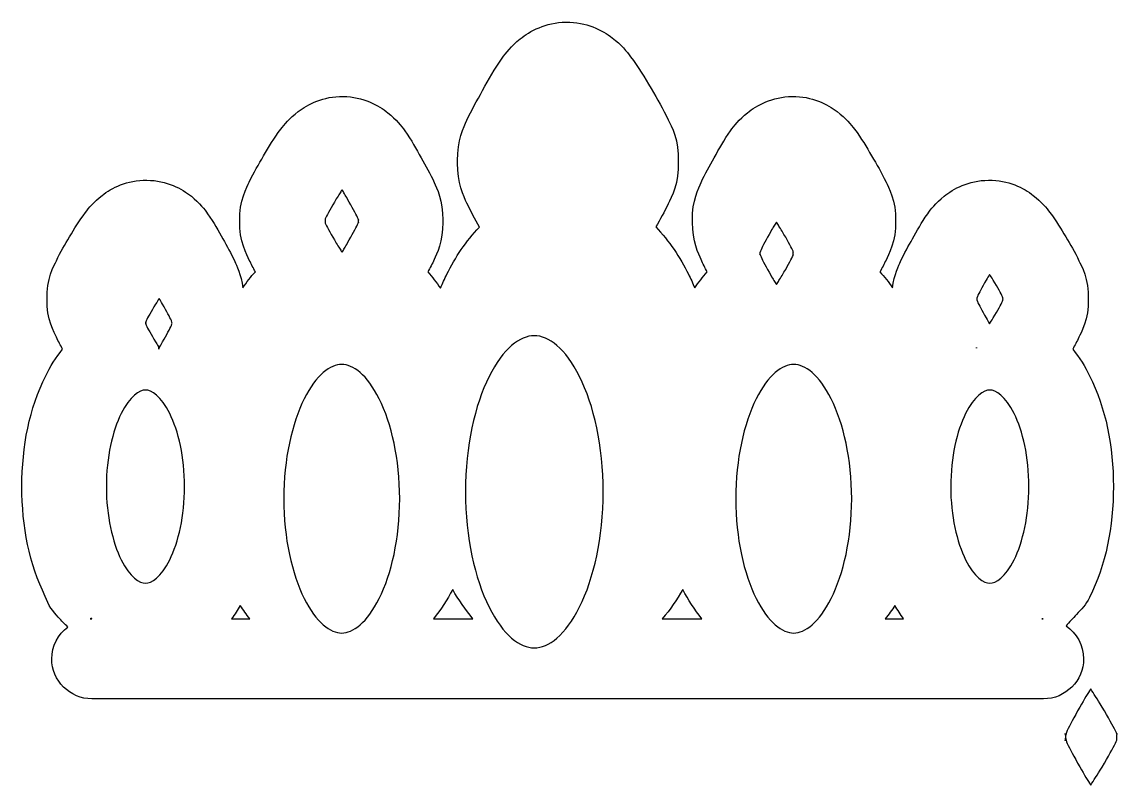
# Model space of a CAD drawing. Header units: centimetres. Extents: x -4.1 to 9, y -3.3 to 9.7.
# Drawn here: x 2.024 to 6.826, y 2.908 to 6.254 of the extents above; entities that cross this region are included whole.
import ezdxf

# ---------------------------------------------------------------- set-up
doc = ezdxf.new("R2010")
doc.units = ezdxf.units.CM
doc.header["$MEASUREMENT"] = 0
doc.layers.add('Layer 1', color=7, linetype='Continuous')

msp = doc.modelspace()

# ---------------------------------------------------------------- linework, layer by layer
at = {"layer": 'Layer 1', "color": 11}
for points, knots in [([(4.40936, 6.2528), (4.32012, 6.2517), (4.25131, 6.21379), (4.20845, 6.17934), (4.20845, 6.17934), (4.16973, 6.14822), (4.14563, 6.11661), (4.12966, 6.09453), (4.12966, 6.09453), (4.09542, 6.04717), (4.07229, 6.00374), (4.04392, 5.95318), (4.04392, 5.95318), (4.01837, 5.90765), (3.99553, 5.86803), (3.97487, 5.82249), (3.97487, 5.82249), (3.9622, 5.79458), (3.93138, 5.73215), (3.93432, 5.64661), (3.93432, 5.64661), (3.93432, 5.64661), (3.93409, 5.64661), (3.93409, 5.64661), (3.93409, 5.64661), (3.93395, 5.64461), (3.93442, 5.64302), (3.93432, 5.64105), (3.93432, 5.64105), (3.93443, 5.639), (3.93394, 5.63734), (3.93409, 5.63526), (3.93409, 5.63526), (3.93409, 5.63526), (3.93432, 5.63526), (3.93432, 5.63526), (3.93432, 5.63526), (3.93152, 5.54994), (3.9623, 5.48751), (3.9751, 5.45938), (3.9751, 5.45938), (3.99184, 5.4226), (4.01031, 5.38946), (4.03002, 5.35441), (4.03002, 5.35441), (3.9712, 5.29252), (3.92387, 5.2213), (3.88728, 5.14817), (3.88728, 5.14817), (3.8772, 5.12802), (3.86794, 5.10748), (3.85924, 5.08653), (3.85924, 5.08653), (3.84169, 5.11195), (3.82306, 5.13583), (3.80339, 5.15813), (3.80339, 5.15813), (3.81285, 5.17586), (3.82297, 5.19289), (3.83189, 5.21259), (3.83189, 5.21259), (3.84165, 5.23413), (3.87147, 5.29368), (3.8692, 5.37503), (3.8692, 5.37503), (3.8692, 5.37503), (3.86966, 5.37503), (3.86966, 5.37503), (3.86966, 5.37503), (3.8698, 5.37703), (3.86933, 5.37862), (3.86943, 5.38059), (3.86943, 5.38059), (3.86934, 5.38248), (3.86979, 5.384), (3.86966, 5.38592), (3.86966, 5.38592), (3.86966, 5.38592), (3.8692, 5.38592), (3.8692, 5.38592), (3.8692, 5.38592), (3.87174, 5.46784), (3.8417, 5.52788), (3.83189, 5.54952), (3.83189, 5.54952), (3.81395, 5.5891), (3.79511, 5.62198), (3.77466, 5.65842), (3.77466, 5.65842), (3.75219, 5.69847), (3.73309, 5.73493), (3.7026, 5.77706), (3.7026, 5.77706), (3.68804, 5.79717), (3.66511, 5.82634), (3.62868, 5.85562), (3.62868, 5.85562), (3.58762, 5.8886), (3.52056, 5.92614), (3.43263, 5.92722), (3.43263, 5.92722), (3.34531, 5.92829), (3.27755, 5.89322), (3.2352, 5.86095), (3.2352, 5.86095), (3.19732, 5.83208), (3.17376, 5.80237), (3.15943, 5.78355), (3.15943, 5.78355), (3.12832, 5.7427), (3.10763, 5.70675), (3.08389, 5.66676), (3.08389, 5.66676), (3.06132, 5.62875), (3.04086, 5.59504), (3.02086, 5.55206), (3.02086, 5.55206), (3.01164, 5.53224), (2.97473, 5.46752), (2.98008, 5.38105), (2.98008, 5.38105), (2.97492, 5.29483), (3.01145, 5.22997), (3.02086, 5.2098), (3.02086, 5.2098), (3.0295, 5.1913), (3.03849, 5.17467), (3.04751, 5.15859), (3.04751, 5.15859), (3.02736, 5.13609), (3.00908, 5.11251), (2.99213, 5.08815), (2.99213, 5.08815), (2.98541, 5.14602), (2.96434, 5.1877), (2.95737, 5.20309), (2.95737, 5.20309), (2.94043, 5.24049), (2.92315, 5.27044), (2.90477, 5.3032), (2.90477, 5.3032), (2.88465, 5.33906), (2.86704, 5.37269), (2.83826, 5.41258), (2.83826, 5.41258), (2.82541, 5.43039), (2.8033, 5.45997), (2.76689, 5.48928), (2.76689, 5.48928), (2.72578, 5.52237), (2.65929, 5.55889), (2.57224, 5.55996), (2.57224, 5.55996), (2.48455, 5.56104), (2.41715, 5.52527), (2.37574, 5.49345), (2.37574, 5.49345), (2.33932, 5.46547), (2.31651, 5.43731), (2.30251, 5.41883), (2.30251, 5.41883), (2.27301, 5.3799), (2.2541, 5.34662), (2.23299, 5.31108), (2.23299, 5.31108), (2.21296, 5.27735), (2.19404, 5.24691), (2.17506, 5.20657), (2.17506, 5.20657), (2.16705, 5.18954), (2.12926, 5.12411), (2.13474, 5.03764), (2.13474, 5.03764), (2.13027, 4.95269), (2.16713, 4.88882), (2.17506, 4.87196), (2.17506, 4.87196), (2.18412, 4.8527), (2.19325, 4.8357), (2.2024, 4.81959), (2.2024, 4.81959), (2.17286, 4.78192), (2.14805, 4.74225), (2.12825, 4.70257), (2.12825, 4.70257), (2.05703, 4.55982), (2.02397, 4.39424), (2.02397, 4.21687), (2.02397, 4.21687), (2.02397, 4.04119), (2.05656, 3.87716), (2.12639, 3.73534), (2.12639, 3.73534), (2.13906, 3.69608), (2.16129, 3.66931), (2.18339, 3.64427), (2.18339, 3.64427), (2.19798, 3.62774), (2.21135, 3.61513), (2.22556, 3.60117), (2.22556, 3.60117), (2.18316, 3.56889), (2.15489, 3.5184), (2.15489, 3.46188), (2.15489, 3.46188), (2.15489, 3.36604), (2.2347, 3.28623), (2.33054, 3.28623), (2.33054, 3.28623), (2.33054, 3.28623), (6.50324, 3.28623), (6.50324, 3.28623), (6.50324, 3.28623), (6.59908, 3.28623), (6.67889, 3.36604), (6.67889, 3.46188), (6.67889, 3.46188), (6.67889, 3.52125), (6.64802, 3.57437), (6.60196, 3.60625), (6.60196, 3.60625), (6.6169, 3.62264), (6.63207, 3.63902), (6.64738, 3.65584), (6.64738, 3.65584), (6.66948, 3.68013), (6.68789, 3.69688), (6.70508, 3.73069), (6.70508, 3.73069), (6.70515, 3.73082), (6.70524, 3.73099), (6.7053, 3.73114), (6.7053, 3.73114), (6.77653, 3.87389), (6.80958, 4.03947), (6.80958, 4.21684), (6.80958, 4.21684), (6.80958, 4.39421), (6.77653, 4.55979), (6.7053, 4.70254), (6.7053, 4.70254), (6.68556, 4.7421), (6.66088, 4.78185), (6.63138, 4.81956), (6.63138, 4.81956), (6.64053, 4.83567), (6.64967, 4.85267), (6.65872, 4.87193), (6.65872, 4.87193), (6.6668, 4.88912), (6.70327, 4.95287), (6.69881, 5.03761), (6.69881, 5.03761), (6.70429, 5.1239), (6.66689, 5.18918), (6.65872, 5.20654), (6.65872, 5.20654), (6.63962, 5.24713), (6.62045, 5.27755), (6.60056, 5.31105), (6.60056, 5.31105), (6.57958, 5.34638), (6.56091, 5.37969), (6.53127, 5.4188), (6.53127, 5.4188), (6.51728, 5.43727), (6.49447, 5.46543), (6.45804, 5.49342), (6.45804, 5.49342), (6.41662, 5.52524), (6.34922, 5.561), (6.26154, 5.55993), (6.26154, 5.55993), (6.17448, 5.55886), (6.108, 5.52235), (6.06689, 5.48925), (6.06689, 5.48925), (6.03064, 5.46007), (6.00841, 5.43074), (5.99529, 5.41255), (5.99529, 5.41255), (5.96637, 5.37247), (5.94901, 5.33881), (5.92902, 5.30317), (5.92902, 5.30317), (5.91078, 5.27066), (5.89326, 5.24074), (5.87619, 5.20306), (5.87619, 5.20306), (5.86923, 5.18769), (5.84818, 5.14612), (5.84143, 5.08836), (5.84143, 5.08836), (5.82447, 5.11267), (5.80617, 5.13614), (5.78605, 5.15857), (5.78605, 5.15857), (5.79507, 5.17465), (5.80406, 5.19129), (5.8127, 5.20978), (5.8127, 5.20978), (5.82197, 5.22964), (5.85887, 5.29463), (5.85372, 5.38103), (5.85372, 5.38103), (5.85907, 5.46768), (5.82178, 5.53253), (5.8127, 5.55204), (5.8127, 5.55204), (5.7927, 5.59503), (5.77224, 5.62874), (5.74967, 5.66674), (5.74967, 5.66674), (5.72604, 5.70654), (5.70559, 5.74251), (5.67436, 5.78353), (5.67436, 5.78353), (5.66003, 5.80235), (5.63647, 5.83206), (5.59859, 5.86093), (5.59859, 5.86093), (5.55624, 5.8932), (5.48848, 5.92828), (5.40116, 5.9272), (5.40116, 5.9272), (5.31324, 5.92612), (5.2461, 5.8887), (5.20489, 5.8556), (5.20489, 5.8556), (5.16829, 5.8262), (5.1455, 5.7968), (5.1312, 5.77704), (5.1312, 5.77704), (5.10083, 5.73509), (5.08149, 5.69865), (5.0589, 5.6584), (5.0589, 5.6584), (5.03846, 5.62196), (5.01961, 5.58908), (5.00166, 5.54949), (5.00166, 5.54949), (4.99171, 5.52755), (4.96179, 5.46764), (4.96435, 5.38589), (4.96435, 5.38589), (4.96435, 5.38589), (4.96412, 5.38589), (4.96412, 5.38589), (4.96412, 5.38589), (4.964, 5.38406), (4.96444, 5.3826), (4.96435, 5.38079), (4.96435, 5.38079), (4.96445, 5.37874), (4.96397, 5.37707), (4.96412, 5.375), (4.96412, 5.375), (4.96412, 5.375), (4.96458, 5.375), (4.96458, 5.375), (4.96458, 5.375), (4.96229, 5.29382), (4.99176, 5.2344), (5.00166, 5.21256), (5.00166, 5.21256), (5.01042, 5.19323), (5.01951, 5.1754), (5.02877, 5.1581), (5.02877, 5.1581), (5.00874, 5.1357), (4.99073, 5.11214), (4.97385, 5.08789), (4.97385, 5.08789), (4.96534, 5.10836), (4.95638, 5.12841), (4.94651, 5.14814), (4.94651, 5.14814), (4.90971, 5.22169), (4.8621, 5.29323), (4.80284, 5.3553), (4.80284, 5.3553), (4.82246, 5.38854), (4.84106, 5.42075), (4.85799, 5.4568), (4.85799, 5.4568), (4.87049, 5.48341), (4.90752, 5.5508), (4.90155, 5.64102), (4.90155, 5.64102), (4.90763, 5.73138), (4.87031, 5.79892), (4.85799, 5.82524), (4.85799, 5.82524), (4.83526, 5.87377), (4.81071, 5.91436), (4.78245, 5.96196), (4.78245, 5.96196), (4.75282, 6.01185), (4.72819, 6.05511), (4.693, 6.10146), (4.693, 6.10146), (4.67673, 6.12289), (4.65219, 6.15389), (4.61259, 6.18419), (4.61259, 6.18419), (4.56841, 6.21799), (4.49849, 6.25388), (4.40937, 6.25278), (4.40937, 6.25278), (4.40937, 6.25278), (4.40936, 6.2528), (4.40936, 6.2528)], [0, 0, 0, 0, 0.0096154, 0.0096154, 0.0096154, 0.0096154, 0.0192308, 0.0192308, 0.0192308, 0.0192308, 0.0288462, 0.0288462, 0.0288462, 0.0288462, 0.0384615, 0.0384615, 0.0384615, 0.0384615, 0.0480769, 0.0480769, 0.0480769, 0.0480769, 0.0576923, 0.0576923, 0.0576923, 0.0576923, 0.0673077, 0.0673077, 0.0673077, 0.0673077, 0.0769231, 0.0769231, 0.0769231, 0.0769231, 0.0865385, 0.0865385, 0.0865385, 0.0865385, 0.0961538, 0.0961538, 0.0961538, 0.0961538, 0.1057692, 0.1057692, 0.1057692, 0.1057692, 0.1153846, 0.1153846, 0.1153846, 0.1153846, 0.125, 0.125, 0.125, 0.125, 0.1346154, 0.1346154, 0.1346154, 0.1346154, 0.1442308, 0.1442308, 0.1442308, 0.1442308, 0.1538462, 0.1538462, 0.1538462, 0.1538462, 0.1634615, 0.1634615, 0.1634615, 0.1634615, 0.1730769, 0.1730769, 0.1730769, 0.1730769, 0.1826923, 0.1826923, 0.1826923, 0.1826923, 0.1923077, 0.1923077, 0.1923077, 0.1923077, 0.2019231, 0.2019231, 0.2019231, 0.2019231, 0.2115385, 0.2115385, 0.2115385, 0.2115385, 0.2211538, 0.2211538, 0.2211538, 0.2211538, 0.2307692, 0.2307692, 0.2307692, 0.2307692, 0.2403846, 0.2403846, 0.2403846, 0.2403846, 0.25, 0.25, 0.25, 0.25, 0.2596154, 0.2596154, 0.2596154, 0.2596154, 0.2692308, 0.2692308, 0.2692308, 0.2692308, 0.2788462, 0.2788462, 0.2788462, 0.2788462, 0.2884615, 0.2884615, 0.2884615, 0.2884615, 0.2980769, 0.2980769, 0.2980769, 0.2980769, 0.3076923, 0.3076923, 0.3076923, 0.3076923, 0.3173077, 0.3173077, 0.3173077, 0.3173077, 0.3269231, 0.3269231, 0.3269231, 0.3269231, 0.3365385, 0.3365385, 0.3365385, 0.3365385, 0.3461538, 0.3461538, 0.3461538, 0.3461538, 0.3557692, 0.3557692, 0.3557692, 0.3557692, 0.3653846, 0.3653846, 0.3653846, 0.3653846, 0.375, 0.375, 0.375, 0.375, 0.3846154, 0.3846154, 0.3846154, 0.3846154, 0.3942308, 0.3942308, 0.3942308, 0.3942308, 0.4038462, 0.4038462, 0.4038462, 0.4038462, 0.4134615, 0.4134615, 0.4134615, 0.4134615, 0.4230769, 0.4230769, 0.4230769, 0.4230769, 0.4326923, 0.4326923, 0.4326923, 0.4326923, 0.4423077, 0.4423077, 0.4423077, 0.4423077, 0.4519231, 0.4519231, 0.4519231, 0.4519231, 0.4615385, 0.4615385, 0.4615385, 0.4615385, 0.4711538, 0.4711538, 0.4711538, 0.4711538, 0.4807692, 0.4807692, 0.4807692, 0.4807692, 0.4903846, 0.4903846, 0.4903846, 0.4903846, 0.5, 0.5, 0.5, 0.5, 0.5096154, 0.5096154, 0.5096154, 0.5096154, 0.5192308, 0.5192308, 0.5192308, 0.5192308, 0.5288462, 0.5288462, 0.5288462, 0.5288462, 0.5384615, 0.5384615, 0.5384615, 0.5384615, 0.5480769, 0.5480769, 0.5480769, 0.5480769, 0.5576923, 0.5576923, 0.5576923, 0.5576923, 0.5673077, 0.5673077, 0.5673077, 0.5673077, 0.5769231, 0.5769231, 0.5769231, 0.5769231, 0.5865385, 0.5865385, 0.5865385, 0.5865385, 0.5961538, 0.5961538, 0.5961538, 0.5961538, 0.6057692, 0.6057692, 0.6057692, 0.6057692, 0.6153846, 0.6153846, 0.6153846, 0.6153846, 0.625, 0.625, 0.625, 0.625, 0.6346154, 0.6346154, 0.6346154, 0.6346154, 0.6442308, 0.6442308, 0.6442308, 0.6442308, 0.6538462, 0.6538462, 0.6538462, 0.6538462, 0.6634615, 0.6634615, 0.6634615, 0.6634615, 0.6730769, 0.6730769, 0.6730769, 0.6730769, 0.6826923, 0.6826923, 0.6826923, 0.6826923, 0.6923077, 0.6923077, 0.6923077, 0.6923077, 0.7019231, 0.7019231, 0.7019231, 0.7019231, 0.7115385, 0.7115385, 0.7115385, 0.7115385, 0.7211538, 0.7211538, 0.7211538, 0.7211538, 0.7307692, 0.7307692, 0.7307692, 0.7307692, 0.7403846, 0.7403846, 0.7403846, 0.7403846, 0.75, 0.75, 0.75, 0.75, 0.7596154, 0.7596154, 0.7596154, 0.7596154, 0.7692308, 0.7692308, 0.7692308, 0.7692308, 0.7788462, 0.7788462, 0.7788462, 0.7788462, 0.7884615, 0.7884615, 0.7884615, 0.7884615, 0.7980769, 0.7980769, 0.7980769, 0.7980769, 0.8076923, 0.8076923, 0.8076923, 0.8076923, 0.8173077, 0.8173077, 0.8173077, 0.8173077, 0.8269231, 0.8269231, 0.8269231, 0.8269231, 0.8365385, 0.8365385, 0.8365385, 0.8365385, 0.8461538, 0.8461538, 0.8461538, 0.8461538, 0.8557692, 0.8557692, 0.8557692, 0.8557692, 0.8653846, 0.8653846, 0.8653846, 0.8653846, 0.875, 0.875, 0.875, 0.875, 0.8846154, 0.8846154, 0.8846154, 0.8846154, 0.8942308, 0.8942308, 0.8942308, 0.8942308, 0.9038462, 0.9038462, 0.9038462, 0.9038462, 0.9134615, 0.9134615, 0.9134615, 0.9134615, 0.9230769, 0.9230769, 0.9230769, 0.9230769, 0.9326923, 0.9326923, 0.9326923, 0.9326923, 0.9423077, 0.9423077, 0.9423077, 0.9423077, 0.9519231, 0.9519231, 0.9519231, 0.9519231, 0.9615385, 0.9615385, 0.9615385, 0.9615385, 0.9711538, 0.9711538, 0.9711538, 0.9711538, 0.9807692, 0.9807692, 0.9807692, 0.9807692, 1, 1, 1, 1]), ([(3.42754, 5.51799), (3.43582, 5.50406), (3.44098, 5.49679), (3.4521, 5.47697), (3.4521, 5.47697), (3.4723, 5.44097), (3.48733, 5.41357), (3.49497, 5.39679), (3.49497, 5.39679), (3.49989, 5.38598), (3.49992, 5.38343), (3.50007, 5.38659), (3.50007, 5.38659), (3.4999, 5.38449), (3.49981, 5.38234), (3.49981, 5.38023), (3.49981, 5.38023), (3.49981, 5.37811), (3.4999, 5.37596), (3.50006, 5.37385), (3.50006, 5.37385), (3.49969, 5.37898), (3.50031, 5.37703), (3.49496, 5.36528), (3.49496, 5.36528), (3.48732, 5.34849), (3.47226, 5.32106), (3.45209, 5.2851), (3.45209, 5.2851), (3.44097, 5.26529), (3.43579, 5.25805), (3.42753, 5.24408), (3.42753, 5.24408), (3.41895, 5.2578), (3.41382, 5.26496), (3.40227, 5.2844), (3.40227, 5.2844), (3.38002, 5.32187), (3.36389, 5.35012), (3.35639, 5.3662), (3.35639, 5.3662), (3.35264, 5.37424), (3.35308, 5.37798), (3.35338, 5.3764), (3.35338, 5.3764), (3.35347, 5.37793), (3.35352, 5.3795), (3.35352, 5.38104), (3.35352, 5.38104), (3.35352, 5.38257), (3.35347, 5.38414), (3.35338, 5.38567), (3.35338, 5.38567), (3.35338, 5.38568), (3.35338, 5.38588), (3.35338, 5.3859), (3.35338, 5.3859), (3.35308, 5.38453), (3.35249, 5.388), (3.35616, 5.39586), (3.35616, 5.39586), (3.36365, 5.41193), (3.38, 5.44015), (3.40227, 5.47766), (3.40227, 5.47766), (3.41385, 5.49715), (3.41895, 5.50425), (3.42753, 5.51798), (3.42753, 5.51798), (3.42753, 5.51798), (3.42754, 5.51799), (3.42754, 5.51799)], [0, 0, 0, 0, 0.0526316, 0.0526316, 0.0526316, 0.0526316, 0.1052632, 0.1052632, 0.1052632, 0.1052632, 0.1578947, 0.1578947, 0.1578947, 0.1578947, 0.2105263, 0.2105263, 0.2105263, 0.2105263, 0.2631579, 0.2631579, 0.2631579, 0.2631579, 0.3157895, 0.3157895, 0.3157895, 0.3157895, 0.3684211, 0.3684211, 0.3684211, 0.3684211, 0.4210526, 0.4210526, 0.4210526, 0.4210526, 0.4736842, 0.4736842, 0.4736842, 0.4736842, 0.5263158, 0.5263158, 0.5263158, 0.5263158, 0.5789474, 0.5789474, 0.5789474, 0.5789474, 0.6315789, 0.6315789, 0.6315789, 0.6315789, 0.6842105, 0.6842105, 0.6842105, 0.6842105, 0.7368421, 0.7368421, 0.7368421, 0.7368421, 0.7894737, 0.7894737, 0.7894737, 0.7894737, 0.8421053, 0.8421053, 0.8421053, 0.8421053, 0.8947368, 0.8947368, 0.8947368, 0.8947368, 1, 1, 1, 1]), ([(5.33187, 5.37641), (5.34045, 5.36268), (5.34555, 5.35558), (5.35713, 5.33609), (5.35713, 5.33609), (5.37944, 5.29853), (5.39568, 5.27017), (5.40324, 5.25406), (5.40324, 5.25406), (5.40702, 5.246), (5.40656, 5.24222), (5.40625, 5.24386), (5.40625, 5.24386), (5.40617, 5.24236), (5.40612, 5.24083), (5.40612, 5.23933), (5.40612, 5.23933), (5.40612, 5.23784), (5.40617, 5.23631), (5.40625, 5.23481), (5.40625, 5.23481), (5.40655, 5.23615), (5.40694, 5.23274), (5.40324, 5.22485), (5.40324, 5.22485), (5.39568, 5.20872), (5.37941, 5.18034), (5.35713, 5.14282), (5.35713, 5.14282), (5.34558, 5.12338), (5.34045, 5.11622), (5.33187, 5.1025), (5.33187, 5.1025), (5.3236, 5.11646), (5.31842, 5.1237), (5.30731, 5.14352), (5.30731, 5.14352), (5.28717, 5.17942), (5.27225, 5.20672), (5.26467, 5.22347), (5.26467, 5.22347), (5.26, 5.23381), (5.25989, 5.23678), (5.2598, 5.23459), (5.2598, 5.23459), (5.25991, 5.23631), (5.25997, 5.23806), (5.25997, 5.2398), (5.25997, 5.2398), (5.25997, 5.24153), (5.25991, 5.24329), (5.2598, 5.24501), (5.2598, 5.24501), (5.25993, 5.24211), (5.25984, 5.24476), (5.26467, 5.25544), (5.26467, 5.25544), (5.27224, 5.27217), (5.28714, 5.29945), (5.30731, 5.33539), (5.30731, 5.33539), (5.31843, 5.35521), (5.3236, 5.36247), (5.33187, 5.37641)], [0, 0, 0, 0, 0.0588235, 0.0588235, 0.0588235, 0.0588235, 0.1176471, 0.1176471, 0.1176471, 0.1176471, 0.1764706, 0.1764706, 0.1764706, 0.1764706, 0.2352941, 0.2352941, 0.2352941, 0.2352941, 0.2941176, 0.2941176, 0.2941176, 0.2941176, 0.3529412, 0.3529412, 0.3529412, 0.3529412, 0.4117647, 0.4117647, 0.4117647, 0.4117647, 0.4705882, 0.4705882, 0.4705882, 0.4705882, 0.5294118, 0.5294118, 0.5294118, 0.5294118, 0.5882353, 0.5882353, 0.5882353, 0.5882353, 0.6470588, 0.6470588, 0.6470588, 0.6470588, 0.7058824, 0.7058824, 0.7058824, 0.7058824, 0.7647059, 0.7647059, 0.7647059, 0.7647059, 0.8235294, 0.8235294, 0.8235294, 0.8235294, 0.8823529, 0.8823529, 0.8823529, 0.8823529, 1, 1, 1, 1]), ([(6.26665, 5.14723), (6.27262, 5.13749), (6.27515, 5.13443), (6.28241, 5.1222), (6.28241, 5.1222), (6.30248, 5.08841), (6.31714, 5.06288), (6.32366, 5.04897), (6.32366, 5.04897), (6.32692, 5.04202), (6.326, 5.03935), (6.32551, 5.04179), (6.32551, 5.04179), (6.32549, 5.04099), (6.32547, 5.04016), (6.32547, 5.03935), (6.32547, 5.03935), (6.32547, 5.03855), (6.32549, 5.03772), (6.32551, 5.03692), (6.32551, 5.03692), (6.32599, 5.0393), (6.32692, 5.03623), (6.32366, 5.02927), (6.32366, 5.02927), (6.31714, 5.01535), (6.30246, 4.99003), (6.28241, 4.95628), (6.28241, 4.95628), (6.27508, 4.94393), (6.27244, 4.94084), (6.26642, 4.93102), (6.26642, 4.93102), (6.26069, 4.9409), (6.25831, 4.94411), (6.25136, 4.95651), (6.25136, 4.95651), (6.23323, 4.98882), (6.21977, 5.01345), (6.21313, 5.02811), (6.21313, 5.02811), (6.21001, 5.035), (6.21004, 5.03882), (6.21012, 5.03923), (6.21012, 5.03923), (6.21002, 5.03952), (6.21002, 5.04307), (6.21313, 5.04989), (6.21313, 5.04989), (6.21976, 5.06443), (6.23318, 5.08907), (6.25136, 5.12149), (6.25136, 5.12149), (6.25837, 5.13398), (6.26089, 5.13726), (6.26665, 5.14721), (6.26665, 5.14721), (6.26665, 5.14721), (6.26665, 5.14723), (6.26665, 5.14723)], [0, 0, 0, 0, 0.0625, 0.0625, 0.0625, 0.0625, 0.125, 0.125, 0.125, 0.125, 0.1875, 0.1875, 0.1875, 0.1875, 0.25, 0.25, 0.25, 0.25, 0.3125, 0.3125, 0.3125, 0.3125, 0.375, 0.375, 0.375, 0.375, 0.4375, 0.4375, 0.4375, 0.4375, 0.5, 0.5, 0.5, 0.5, 0.5625, 0.5625, 0.5625, 0.5625, 0.625, 0.625, 0.625, 0.625, 0.6875, 0.6875, 0.6875, 0.6875, 0.75, 0.75, 0.75, 0.75, 0.8125, 0.8125, 0.8125, 0.8125, 0.875, 0.875, 0.875, 0.875, 1, 1, 1, 1]), ([(2.62576, 5.04156), (2.63149, 5.03165), (2.63409, 5.02848), (2.64105, 5.01607), (2.64105, 5.01607), (2.65924, 4.98365), (2.67265, 4.95901), (2.67928, 4.94447), (2.67928, 4.94447), (2.68239, 4.93765), (2.68239, 4.9341), (2.68229, 4.93381), (2.68229, 4.93381), (2.68237, 4.9334), (2.6824, 4.92958), (2.67928, 4.92269), (2.67928, 4.92269), (2.67264, 4.90803), (2.65917, 4.88339), (2.64105, 4.85109), (2.64105, 4.85109), (2.63409, 4.83869), (2.63171, 4.83549), (2.62599, 4.8256), (2.62599, 4.8256), (2.62, 4.83538), (2.61752, 4.83858), (2.61023, 4.85086), (2.61023, 4.85086), (2.59015, 4.88467), (2.57534, 4.91011), (2.56875, 4.92409), (2.56875, 4.92409), (2.56546, 4.93108), (2.56641, 4.93414), (2.5669, 4.93174), (2.5669, 4.93174), (2.56692, 4.93243), (2.56693, 4.93319), (2.56693, 4.93392), (2.56693, 4.93392), (2.56693, 4.93465), (2.56692, 4.93541), (2.5669, 4.93613), (2.5669, 4.93613), (2.56641, 4.93368), (2.56546, 4.93657), (2.56875, 4.94355), (2.56875, 4.94355), (2.57533, 4.95751), (2.59013, 4.98292), (2.61023, 5.01678), (2.61023, 5.01678), (2.61741, 5.02887), (2.61984, 5.03191), (2.62576, 5.04157), (2.62576, 5.04157), (2.62576, 5.04157), (2.62576, 5.04156), (2.62576, 5.04156)], [0, 0, 0, 0, 0.0625, 0.0625, 0.0625, 0.0625, 0.125, 0.125, 0.125, 0.125, 0.1875, 0.1875, 0.1875, 0.1875, 0.25, 0.25, 0.25, 0.25, 0.3125, 0.3125, 0.3125, 0.3125, 0.375, 0.375, 0.375, 0.375, 0.4375, 0.4375, 0.4375, 0.4375, 0.5, 0.5, 0.5, 0.5, 0.5625, 0.5625, 0.5625, 0.5625, 0.625, 0.625, 0.625, 0.625, 0.6875, 0.6875, 0.6875, 0.6875, 0.75, 0.75, 0.75, 0.75, 0.8125, 0.8125, 0.8125, 0.8125, 0.875, 0.875, 0.875, 0.875, 1, 1, 1, 1]), ([(4.27056, 4.87843), (4.33274, 4.87843), (4.40721, 4.82267), (4.46915, 4.69884), (4.46915, 4.69884), (4.53109, 4.57501), (4.57273, 4.39423), (4.57273, 4.19391), (4.57273, 4.19391), (4.57273, 3.99359), (4.53108, 3.81297), (4.46915, 3.68921), (4.46915, 3.68921), (4.40722, 3.56544), (4.33277, 3.50962), (4.27056, 3.50962), (4.27056, 3.50962), (4.20835, 3.50962), (4.13385, 3.56521), (4.07197, 3.68898), (4.07197, 3.68898), (4.01009, 3.81274), (3.96862, 3.99357), (3.96862, 4.19391), (3.96862, 4.19391), (3.96862, 4.39425), (4.01008, 4.57501), (4.07197, 4.69884), (4.07197, 4.69884), (4.13386, 4.82267), (4.20838, 4.87843), (4.27056, 4.87843)], [0, 0, 0, 0, 0.1111111, 0.1111111, 0.1111111, 0.1111111, 0.2222222, 0.2222222, 0.2222222, 0.2222222, 0.3333333, 0.3333333, 0.3333333, 0.3333333, 0.4444444, 0.4444444, 0.4444444, 0.4444444, 0.5555556, 0.5555556, 0.5555556, 0.5555556, 0.6666667, 0.6666667, 0.6666667, 0.6666667, 0.7777778, 0.7777778, 0.7777778, 0.7777778, 1, 1, 1, 1]), ([(2.62414, 4.82791), (2.62413, 4.82732), (2.62412, 4.82673), (2.62412, 4.82614), (2.62412, 4.82614), (2.62412, 4.82403), (2.62422, 4.82189), (2.62437, 4.81979), (2.62437, 4.81979), (2.62437, 4.82055), (2.62364, 4.82383), (2.62368, 4.82396), (2.62368, 4.82396), (2.62364, 4.82411), (2.62415, 4.82721), (2.62414, 4.8279), (2.62414, 4.8279), (2.62414, 4.8279), (2.62414, 4.82791), (2.62414, 4.82791)], [0, 0, 0, 0, 0.1666667, 0.1666667, 0.1666667, 0.1666667, 0.3333333, 0.3333333, 0.3333333, 0.3333333, 0.5, 0.5, 0.5, 0.5, 0.6666667, 0.6666667, 0.6666667, 0.6666667, 1, 1, 1, 1]), ([(6.20942, 4.82652), (6.20941, 4.8262), (6.20991, 4.82407), (6.20988, 4.82397), (6.20988, 4.82397), (6.20988, 4.82396), (6.20965, 4.82375), (6.20965, 4.82374), (6.20965, 4.82374), (6.20958, 4.82464), (6.2095, 4.8256), (6.20942, 4.82652)], [0, 0, 0, 0, 0.25, 0.25, 0.25, 0.25, 0.5, 0.5, 0.5, 0.5, 1, 1, 1, 1]), ([(3.42615, 4.7526), (3.47514, 4.7526), (3.53766, 4.70755), (3.59091, 4.60105), (3.59091, 4.60105), (3.64416, 4.49455), (3.68036, 4.33772), (3.68036, 4.16378), (3.68036, 4.16378), (3.68036, 3.98984), (3.64416, 3.83301), (3.59091, 3.72651), (3.59091, 3.72651), (3.53766, 3.62001), (3.47514, 3.57496), (3.42615, 3.57496), (3.42615, 3.57496), (3.37716, 3.57496), (3.31464, 3.62001), (3.26139, 3.72651), (3.26139, 3.72651), (3.20814, 3.83301), (3.17194, 3.98984), (3.17194, 4.16378), (3.17194, 4.16378), (3.17194, 4.33772), (3.20814, 4.49455), (3.26139, 4.60105), (3.26139, 4.60105), (3.31464, 4.70755), (3.37716, 4.7526), (3.42615, 4.7526)], [0, 0, 0, 0, 0.1111111, 0.1111111, 0.1111111, 0.1111111, 0.2222222, 0.2222222, 0.2222222, 0.2222222, 0.3333333, 0.3333333, 0.3333333, 0.3333333, 0.4444444, 0.4444444, 0.4444444, 0.4444444, 0.5555556, 0.5555556, 0.5555556, 0.5555556, 0.6666667, 0.6666667, 0.6666667, 0.6666667, 0.7777778, 0.7777778, 0.7777778, 0.7777778, 1, 1, 1, 1]), ([(5.40787, 4.7526), (5.45686, 4.7526), (5.51938, 4.70755), (5.57263, 4.60105), (5.57263, 4.60105), (5.62588, 4.49455), (5.66208, 4.33772), (5.66208, 4.16378), (5.66208, 4.16378), (5.66208, 3.98984), (5.62588, 3.83301), (5.57263, 3.72651), (5.57263, 3.72651), (5.51938, 3.62001), (5.45686, 3.57496), (5.40787, 3.57496), (5.40787, 3.57496), (5.35888, 3.57496), (5.29636, 3.62001), (5.24311, 3.72651), (5.24311, 3.72651), (5.18986, 3.83301), (5.15366, 3.98984), (5.15366, 4.16378), (5.15366, 4.16378), (5.15366, 4.33772), (5.18986, 4.49455), (5.24311, 4.60105), (5.24311, 4.60105), (5.29636, 4.70755), (5.35888, 4.7526), (5.40787, 4.7526)], [0, 0, 0, 0, 0.1111111, 0.1111111, 0.1111111, 0.1111111, 0.2222222, 0.2222222, 0.2222222, 0.2222222, 0.3333333, 0.3333333, 0.3333333, 0.3333333, 0.4444444, 0.4444444, 0.4444444, 0.4444444, 0.5555556, 0.5555556, 0.5555556, 0.5555556, 0.6666667, 0.6666667, 0.6666667, 0.6666667, 0.7777778, 0.7777778, 0.7777778, 0.7777778, 1, 1, 1, 1]), ([(2.56551, 4.64021), (2.59176, 4.64021), (2.63356, 4.61362), (2.67187, 4.53709), (2.67187, 4.53709), (2.71018, 4.46057), (2.73722, 4.34518), (2.73722, 4.21684), (2.73722, 4.21684), (2.73722, 4.08851), (2.7102, 3.97279), (2.67187, 3.89613), (2.67187, 3.89613), (2.63354, 3.81947), (2.59167, 3.79301), (2.56551, 3.79301), (2.56551, 3.79301), (2.53934, 3.79301), (2.49761, 3.81947), (2.45938, 3.89613), (2.45938, 3.89613), (2.42115, 3.97278), (2.39426, 4.08846), (2.39426, 4.21684), (2.39426, 4.21684), (2.39426, 4.34522), (2.42116, 4.4608), (2.45938, 4.53732), (2.45938, 4.53732), (2.49759, 4.61384), (2.53926, 4.64021), (2.56551, 4.64021)], [0, 0, 0, 0, 0.1111111, 0.1111111, 0.1111111, 0.1111111, 0.2222222, 0.2222222, 0.2222222, 0.2222222, 0.3333333, 0.3333333, 0.3333333, 0.3333333, 0.4444444, 0.4444444, 0.4444444, 0.4444444, 0.5555556, 0.5555556, 0.5555556, 0.5555556, 0.6666667, 0.6666667, 0.6666667, 0.6666667, 0.7777778, 0.7777778, 0.7777778, 0.7777778, 1, 1, 1, 1]), ([(6.26804, 4.64021), (6.29429, 4.64021), (6.33596, 4.61384), (6.37417, 4.53732), (6.37417, 4.53732), (6.41238, 4.4608), (6.43929, 4.34522), (6.43929, 4.21684), (6.43929, 4.21684), (6.43929, 4.08846), (6.4124, 3.97278), (6.37417, 3.89613), (6.37417, 3.89613), (6.33594, 3.81948), (6.2942, 3.79301), (6.26804, 3.79301), (6.26804, 3.79301), (6.24187, 3.79301), (6.20001, 3.81947), (6.16168, 3.89613), (6.16168, 3.89613), (6.12335, 3.97279), (6.09633, 4.08851), (6.09633, 4.21684), (6.09633, 4.21684), (6.09633, 4.34517), (6.12337, 4.46056), (6.16168, 4.53709), (6.16168, 4.53709), (6.19999, 4.61361), (6.24179, 4.64021), (6.26804, 4.64021)], [0, 0, 0, 0, 0.1111111, 0.1111111, 0.1111111, 0.1111111, 0.2222222, 0.2222222, 0.2222222, 0.2222222, 0.3333333, 0.3333333, 0.3333333, 0.3333333, 0.4444444, 0.4444444, 0.4444444, 0.4444444, 0.5555556, 0.5555556, 0.5555556, 0.5555556, 0.6666667, 0.6666667, 0.6666667, 0.6666667, 0.7777778, 0.7777778, 0.7777778, 0.7777778, 1, 1, 1, 1]), ([(3.91277, 3.76567), (3.9388, 3.72055), (3.96825, 3.67729), (4.00106, 3.63753), (4.00106, 3.63753), (4.00106, 3.63753), (3.82819, 3.63753), (3.82819, 3.63753), (3.82819, 3.63753), (3.86118, 3.67814), (3.88892, 3.72099), (3.91277, 3.76567)], [0, 0, 0, 0, 0.25, 0.25, 0.25, 0.25, 0.5, 0.5, 0.5, 0.5, 1, 1, 1, 1]), ([(4.92148, 3.76567), (4.94559, 3.72054), (4.97338, 3.6774), (5.00467, 3.63753), (5.00467, 3.63753), (5.00467, 3.63753), (4.8318, 3.63753), (4.8318, 3.63753), (4.8318, 3.63753), (4.8665, 3.67804), (4.89574, 3.72098), (4.92148, 3.76567)], [0, 0, 0, 0, 0.25, 0.25, 0.25, 0.25, 0.5, 0.5, 0.5, 0.5, 1, 1, 1, 1]), ([(2.98146, 3.695), (2.99447, 3.67523), (3.00837, 3.65601), (3.02294, 3.63753), (3.02294, 3.63753), (3.02294, 3.63753), (2.94346, 3.63753), (2.94346, 3.63753), (2.94346, 3.63753), (2.95708, 3.65625), (2.96993, 3.67539), (2.98146, 3.695)], [0, 0, 0, 0, 0.25, 0.25, 0.25, 0.25, 0.5, 0.5, 0.5, 0.5, 1, 1, 1, 1]), ([(5.85186, 3.695), (5.86339, 3.67517), (5.87592, 3.65615), (5.88917, 3.63753), (5.88917, 3.63753), (5.88917, 3.63753), (5.80922, 3.63753), (5.80922, 3.63753), (5.80922, 3.63753), (5.82441, 3.65627), (5.83878, 3.67528), (5.85186, 3.695)], [0, 0, 0, 0, 0.25, 0.25, 0.25, 0.25, 0.5, 0.5, 0.5, 0.5, 1, 1, 1, 1]), ([(2.32591, 3.63799), (2.33107, 3.63912), (2.33262, 3.63753), (2.33054, 3.63753), (2.33054, 3.63753), (2.32793, 3.63753), (2.32548, 3.63695), (2.32289, 3.63684), (2.32289, 3.63684), (2.32377, 3.63713), (2.32517, 3.63784), (2.3259, 3.638), (2.3259, 3.638), (2.3259, 3.638), (2.32591, 3.63799), (2.32591, 3.63799)], [0, 0, 0, 0, 0.2, 0.2, 0.2, 0.2, 0.4, 0.4, 0.4, 0.4, 0.6, 0.6, 0.6, 0.6, 1, 1, 1, 1]), ([(6.50047, 3.63776), (6.50071, 3.63773), (6.50115, 3.63757), (6.5014, 3.63753), (6.5014, 3.63753), (6.49938, 3.63745), (6.49735, 3.63728), (6.49536, 3.63706), (6.49536, 3.63706), (6.4966, 3.63757), (6.49629, 3.6383), (6.50046, 3.63775), (6.50046, 3.63775), (6.50046, 3.63775), (6.50047, 3.63776), (6.50047, 3.63776)], [0, 0, 0, 0, 0.2, 0.2, 0.2, 0.2, 0.4, 0.4, 0.4, 0.4, 0.6, 0.6, 0.6, 0.6, 1, 1, 1, 1]), ([(6.70995, 3.3298), (6.72358, 3.30933), (6.73747, 3.28811), (6.75977, 3.25055), (6.75977, 3.25055), (6.7878, 3.20334), (6.80859, 3.16761), (6.81886, 3.14581), (6.81886, 3.14581), (6.8255, 3.13171), (6.82524, 3.12946), (6.82581, 3.13353), (6.82581, 3.13353), (6.82487, 3.12858), (6.82439, 3.12354), (6.82439, 3.1185), (6.82439, 3.1185), (6.82439, 3.11438), (6.82471, 3.11025), (6.82534, 3.10617), (6.82534, 3.10617), (6.82503, 3.10852), (6.82502, 3.10513), (6.81885, 3.09203), (6.81885, 3.09203), (6.80858, 3.07021), (6.78776, 3.03445), (6.75976, 2.98729), (6.75976, 2.98729), (6.73749, 2.94979), (6.72358, 2.9287), (6.70994, 2.90827), (6.70994, 2.90827), (6.69681, 2.929), (6.6833, 2.95043), (6.66197, 2.98845), (6.66197, 2.98845), (6.63666, 3.03356), (6.61766, 3.06803), (6.60751, 3.09041), (6.60751, 3.09041), (6.59737, 3.11279), (6.60207, 3.12235), (6.59801, 3.10269), (6.59801, 3.10269), (6.59913, 3.10807), (6.5997, 3.11356), (6.5997, 3.11903), (6.5997, 3.11903), (6.5997, 3.12412), (6.59921, 3.12922), (6.59825, 3.13421), (6.59825, 3.13421), (6.60124, 3.11876), (6.59797, 3.12631), (6.60752, 3.14742), (6.60752, 3.14742), (6.61766, 3.16984), (6.63665, 3.20447), (6.66198, 3.24961), (6.66198, 3.24961), (6.68332, 3.28765), (6.6968, 3.30912), (6.70995, 3.32979), (6.70995, 3.32979), (6.70995, 3.32979), (6.70995, 3.3298), (6.70995, 3.3298)], [0, 0, 0, 0, 0.0555556, 0.0555556, 0.0555556, 0.0555556, 0.1111111, 0.1111111, 0.1111111, 0.1111111, 0.1666667, 0.1666667, 0.1666667, 0.1666667, 0.2222222, 0.2222222, 0.2222222, 0.2222222, 0.2777778, 0.2777778, 0.2777778, 0.2777778, 0.3333333, 0.3333333, 0.3333333, 0.3333333, 0.3888889, 0.3888889, 0.3888889, 0.3888889, 0.4444444, 0.4444444, 0.4444444, 0.4444444, 0.5, 0.5, 0.5, 0.5, 0.5555556, 0.5555556, 0.5555556, 0.5555556, 0.6111111, 0.6111111, 0.6111111, 0.6111111, 0.6666667, 0.6666667, 0.6666667, 0.6666667, 0.7222222, 0.7222222, 0.7222222, 0.7222222, 0.7777778, 0.7777778, 0.7777778, 0.7777778, 0.8333333, 0.8333333, 0.8333333, 0.8333333, 0.8888889, 0.8888889, 0.8888889, 0.8888889, 1, 1, 1, 1])]:
    msp.add_open_spline(points, degree=3, knots=knots, dxfattribs=at)

doc.saveas('drawing.dxf')
